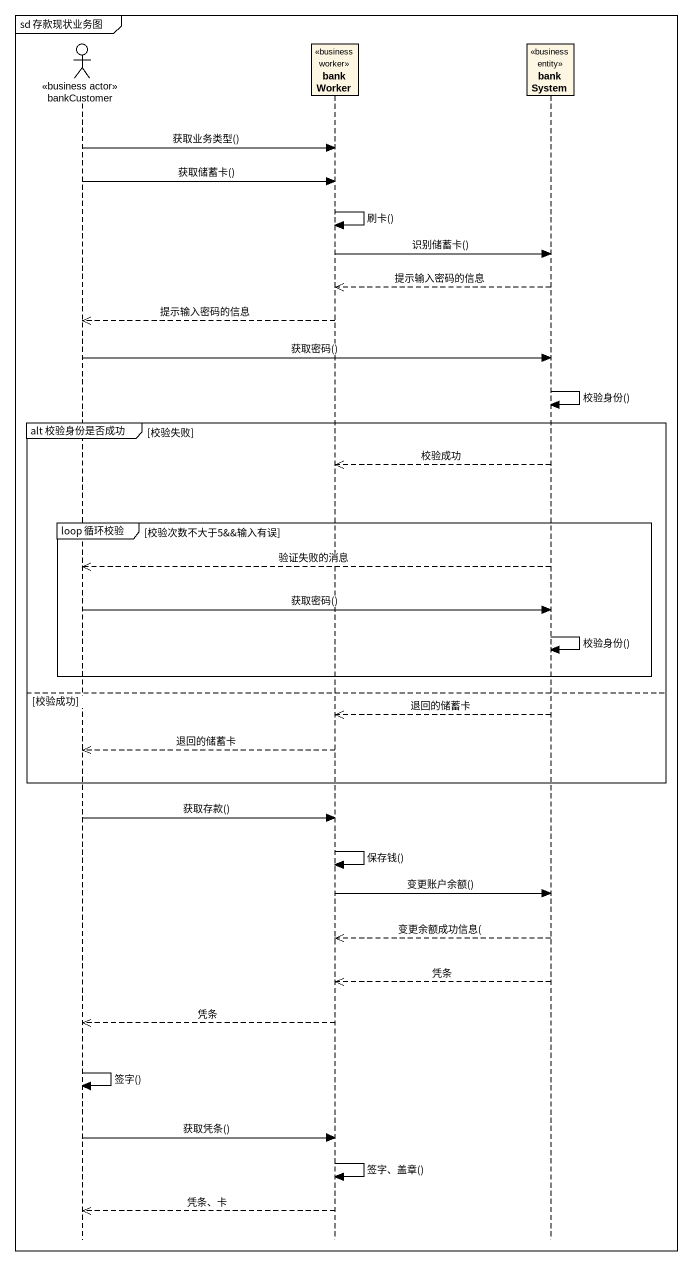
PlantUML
@startuml
mainframe sd 存款现状业务图
hide footbox
actor bankCustomer <<business actor>>
participant bankWorker <<business worker>>
participant bankSystem <<business entity>>

bankCustomer -> bankWorker : 获取业务类型()
bankCustomer -> bankWorker : 获取储蓄卡()
bankWorker -> bankWorker : 刷卡()
bankWorker -> bankSystem : 识别储蓄卡()
bankSystem -->> bankWorker : 提示输入密码的信息
bankWorker -->> bankCustomer : 提示输入密码的信息
bankCustomer -> bankSystem : 获取密码()
bankSystem -> bankSystem : 校验身份()
group alt 校验身份是否成功 [校验失败]
  bankSystem -->> bankWorker : 校验成功
  group loop 循环校验 [校验次数不大于5&&输入有误]
    bankSystem -->> bankCustomer : 验证失败的消息
    bankCustomer -> bankSystem : 获取密码()
    bankSystem -> bankSystem : 校验身份()
  end
else 校验成功
  bankSystem -->> bankWorker : 退回的储蓄卡
  bankWorker -->> bankCustomer : 退回的储蓄卡
end
bankCustomer -> bankWorker : 获取存款()
bankWorker -> bankWorker : 保存钱()
bankWorker -> bankSystem : 变更账户余额()
bankSystem -->> bankWorker : 变更余额成功信息(
bankSystem -->> bankWorker : 凭条
bankWorker -->> bankCustomer : 凭条
bankCustomer -> bankCustomer : 签字()
bankCustomer -> bankWorker : 获取凭条()
bankWorker -> bankWorker : 签字、盖章()
bankWorker -->> bankCustomer : 凭条、卡
@enduml
